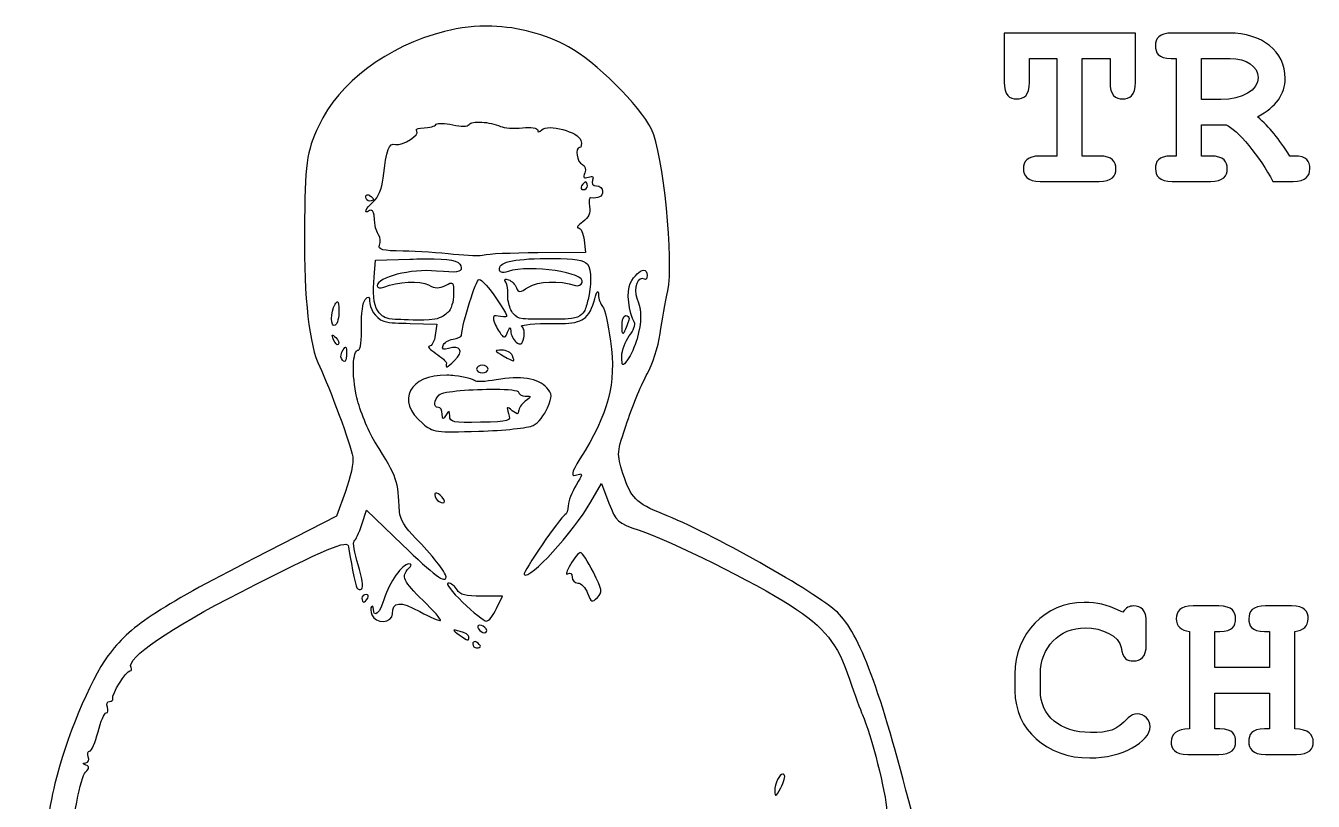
# Model space of a CAD drawing. Extents: x 3 to 63, y 6 to 117.
# Drawn here: x 4.4 to 32.94, y 52.74 to 69.93 of the extents above; entities that cross this region are included whole.
import ezdxf

# ---------------------------------------------------------------- set-up
doc = ezdxf.new("R2010")
doc.units = 0
doc.layers.add('Layer_1', color=7, linetype='CONTINUOUS')

msp = doc.modelspace()

# ---------------------------------------------------------------- linework, layer by layer
at = {"layer": 'Layer_1', "color": 7}
for points in [[(14.732434, 69.91578)], [(14.506608, 67.789811)], [(16.811377, 66.463277)], [(11.989966, 66.180091)], [(13.456543, 64.759506)], [(16.086873, 64.769841)], [(18.095536, 64.507326)], [(14.453898, 64.304753)], [(11.314038, 63.805559)], [(17.69556, 63.50015)], [(11.1988, 63.067104)], [(11.496456, 62.799936)], [(14.955676, 62.734824)], [(14.52056, 62.399444)], [(13.737146, 62.180334)], [(14.803231, 61.870277)], [(13.487549, 59.568609)], [(16.696138, 58.250859)], [(12.892236, 57.99661)], [(13.7604, 57.57338)], [(11.94294, 57.31965)], [(27.859799, 57.144467)], [(13.891658, 56.525384)], [(14.467851, 56.642171)], [(14.360364, 56.274237)], [(21.180102, 53.337981)]]:
    msp.add_lwpolyline(points, close=True, dxfattribs=at)
for points in [[(26.084712, 69.765401), (26.084712, 68.676062)], [(28.997195, 68.676062), (28.997195, 69.765401), (26.084712, 69.765401), (26.084712, 69.765401)], [(31.07097, 69.765401), (29.812649, 69.765401), (29.812649, 69.765401)], [(26.649018, 68.676062), (26.649018, 69.201095), (27.253118, 69.201095), (27.253118, 67.038952), (26.886215, 67.038952)], [(28.19001, 67.038952), (27.817423, 67.038952), (27.817423, 69.201095), (28.432889, 69.201095), (28.432889, 68.676062)], [(29.789913, 69.201095), (29.8974, 69.201095), (29.8974, 67.038952), (29.789913, 67.038952)], [(30.461706, 69.201095), (31.093709, 69.201095)], [(30.89062, 68.292106), (30.461706, 68.292106), (30.461706, 69.201095), (30.461706, 69.201095)], [(30.659109, 67.038952), (30.461706, 67.038952), (30.461706, 67.7278), (31.003274, 67.7278)], [(32.510677, 67.038952), (32.414559, 67.038952)], [(26.886215, 66.474646), (28.19001, 66.474646)], [(29.812649, 66.474646), (30.659109, 66.474646)], [(32.041973, 66.474646), (32.487938, 66.474646)], [(16.777787, 65.172401), (16.809826, 64.897481), (15.749426, 64.891282), (15.749426, 64.891798)], [(12.123291, 64.356429), (12.149646, 64.727983), (12.911873, 64.752788)], [(12.924792, 63.327552), (13.51442, 63.310499), (13.478764, 63.067104)], [(16.927132, 59.375854), (17.162777, 59.780482), (17.327107, 59.346917)], [(11.487671, 59.605814), (11.287166, 59.055462), (9.474874, 58.123735)], [(11.849406, 58.869426), (11.954309, 59.191371), (12.746509, 58.425008)], [(14.83372, 57.005973), (14.967045, 57.285543), (14.505058, 57.28141)], [(28.717626, 56.930009), (28.661299, 56.952747)], [(30.842561, 57.065402), (30.272572, 57.065402), (30.272572, 57.065402)], [(32.451249, 57.065402), (31.881257, 57.065402)], [(29.236974, 56.218941), (29.236974, 56.692815)], [(30.193506, 56.501096), (30.193506, 54.338952)], [(31.858521, 56.501096), (31.966008, 56.501096), (31.966008, 55.699593), (30.757812, 55.699593), (30.757812, 56.501096), (30.865299, 56.501096)], [(32.530314, 54.338952), (32.530314, 56.501096)], [(26.324491, 55.552832), (26.324491, 55.180245)], [(26.888797, 55.191614), (26.888797, 55.552832)], [(30.865299, 54.338952), (30.757812, 54.338952), (30.757812, 55.134771), (31.966008, 55.134771), (31.966008, 54.338952), (31.858521, 54.338952)], [(30.159399, 53.774646), (30.842561, 53.774646)], [(31.881257, 53.774646), (32.564419, 53.774646)]]:
    msp.add_lwpolyline(points, dxfattribs=at)
for points in [[(14.732434, 69.91578), (14.380042, 69.926734), (14.027016, 69.889107), (13.685986, 69.801059)], [(16.431038, 69.462062), (15.905328, 69.743835), (15.319754, 69.897521), (14.732434, 69.91578)], [(13.685986, 69.801059), (12.413251, 69.472468), (11.342326, 68.669116), (10.894425, 67.707647)], [(29.812649, 69.765401), (29.513495, 69.765401), (29.440063, 69.641299), (29.440063, 69.48325)], [(32.312755, 68.760813), (32.312755, 69.353472), (31.80475, 69.765401), (31.07097, 69.765401)], [(18.270202, 67.632717), (18.016579, 68.152091), (17.013645, 69.14979), (16.431038, 69.462062)], [(29.440063, 69.48325), (29.440063, 69.336499), (29.490757, 69.201095), (29.789913, 69.201095)], [(31.093709, 69.201095), (31.454952, 69.201095), (31.71486, 69.02006), (31.71486, 68.777349)], [(31.71486, 68.777349), (31.71486, 68.495129), (31.364753, 68.292106), (30.89062, 68.292106)], [(26.084712, 68.676062), (26.084712, 68.388192), (26.203177, 68.303475), (26.366866, 68.303475)], [(26.366866, 68.303475), (26.51362, 68.303475), (26.649018, 68.371232), (26.649018, 68.676062)], [(28.432889, 68.676062), (28.432889, 68.393844), (28.551354, 68.303475), (28.715044, 68.303475)], [(28.715044, 68.303475), (28.861797, 68.303475), (28.997195, 68.371232), (28.997195, 68.676062)], [(31.703491, 67.908151), (32.115535, 68.13393), (32.312755, 68.405213), (32.312755, 68.760813)], [(10.894425, 67.707647), (10.620344, 67.119306), (10.589952, 66.895858), (10.578682, 65.363087)], [(13.066386, 67.593442), (13.035643, 67.624242), (13.074043, 67.653587), (13.151652, 67.659588)], [(13.151652, 67.659588), (13.397478, 67.678082), (13.446561, 67.689954), (13.501501, 67.744853)], [(13.501501, 67.744853), (13.530996, 67.774354), (13.695219, 67.767437), (13.866337, 67.728835)], [(13.866337, 67.728835), (14.052383, 67.686835), (14.197358, 67.690658), (14.227038, 67.738653)], [(14.227038, 67.738653), (14.254096, 67.782413), (14.369077, 67.79806), (14.506608, 67.789811)], [(14.506608, 67.789811), (14.644138, 67.781558), (14.804136, 67.749263), (14.922087, 67.696794)], [(14.922087, 67.696794), (15.003388, 67.660395), (15.222422, 67.645922), (15.408878, 67.663721)], [(15.408878, 67.663721), (15.595335, 67.681527), (15.747876, 67.658588), (15.747876, 67.613079)], [(15.836759, 67.619279), (15.976883, 67.759399), (16.65679, 67.574056), (16.70699, 67.382085)], [(18.630904, 64.051023), (18.772107, 64.701882), (18.530549, 67.099576), (18.270202, 67.632717)], [(31.003274, 67.7278), (31.240343, 67.643099), (31.759749, 67.022156), (32.041973, 66.474646)], [(32.414559, 67.038952), (32.177492, 67.417134), (31.968778, 67.67673), (31.703491, 67.908151)], [(12.597164, 67.295786), (12.765775, 67.267285), (13.149256, 67.51054), (13.066386, 67.593442)], [(15.747876, 67.613079), (15.747876, 67.563079), (15.783179, 67.565695), (15.836759, 67.619279)], [(16.70699, 67.382085), (16.729501, 67.296016), (16.715811, 67.225505), (16.676501, 67.225505)], [(12.323279, 66.548544), (12.401418, 67.211574), (12.442064, 67.321985), (12.597164, 67.295786)], [(16.676501, 67.225505), (16.564033, 67.225505), (16.618, 66.895818), (16.737996, 66.849817)], [(16.737996, 66.849817), (16.800696, 66.825767), (16.822559, 66.748082), (16.790189, 66.663784)], [(26.886215, 67.038952), (26.587058, 67.038952), (26.513626, 66.914839), (26.513626, 66.7568)], [(28.562596, 66.7568), (28.562596, 66.903549), (28.489164, 67.038952), (28.19001, 67.038952)], [(29.789913, 67.038952), (29.496401, 67.038952), (29.440063, 66.914839), (29.440063, 66.7568)], [(31.031698, 66.7568), (31.031698, 66.9092), (30.963915, 67.038952), (30.659109, 67.038952)], [(32.860527, 66.7568), (32.860527, 66.92049), (32.804182, 67.038952), (32.510677, 67.038952)], [(12.108305, 66.02713), (12.214364, 66.11471), (12.295299, 66.311163), (12.323279, 66.548544)], [(16.790189, 66.663784), (16.748211, 66.554384), (16.768123, 66.531997), (16.871838, 66.571799)], [(16.871838, 66.571799), (16.968548, 66.608877), (16.995412, 66.587912), (16.962272, 66.501517)], [(16.962272, 66.501517), (16.933197, 66.425727), (16.967125, 66.379044), (17.051155, 66.379044)], [(26.513626, 66.7568), (26.513626, 66.610039), (26.59835, 66.474646), (26.886215, 66.474646)], [(28.19001, 66.474646), (28.477876, 66.474646), (28.562599, 66.598749), (28.562596, 66.7568)], [(29.440063, 66.7568), (29.440063, 66.610039), (29.519136, 66.474646), (29.812649, 66.474646)], [(30.659109, 66.474646), (30.946976, 66.474646), (31.031698, 66.598749), (31.031698, 66.7568)], [(32.487938, 66.474646), (32.775805, 66.474646), (32.860527, 66.598749), (32.860527, 66.7568)], [(16.72146, 66.378528), (16.69268, 66.331927), (16.709874, 66.29378), (16.759184, 66.29378)], [(16.811377, 66.463277), (16.790848, 66.463277), (16.75024, 66.425129), (16.72146, 66.378528)], [(16.759184, 66.29378), (16.808493, 66.29378), (16.848584, 66.331927), (16.848584, 66.378528)], [(16.848584, 66.378528), (16.848584, 66.425129), (16.831918, 66.463277), (16.811377, 66.463277)], [(17.187581, 66.25192), (17.187581, 66.139017), (17.090395, 66.088913), (16.918347, 66.112911)], [(17.051155, 66.379044), (17.125984, 66.379044), (17.187581, 66.32182), (17.187581, 66.25192)], [(12.022522, 65.828692), (11.869756, 65.734281), (11.934229, 65.883379), (12.108305, 66.02713)], [(11.937773, 66.129966), (11.937773, 66.166941), (11.959603, 66.185205), (11.989966, 66.180091)], [(12.022522, 66.040047), (11.975952, 66.040047), (11.937773, 66.080666), (11.937773, 66.129966)], [(11.989966, 66.180091), (12.000086, 66.178503), (12.010878, 66.174368), (12.022522, 66.167171)], [(12.022522, 66.167171), (12.069092, 66.138371), (12.107271, 66.097755), (12.107271, 66.077255)], [(12.107271, 66.077255), (12.107271, 66.05675), (12.069092, 66.040047), (12.022522, 66.040047)], [(16.897676, 65.916542), (16.923605, 65.773551), (16.877875, 65.672112), (16.745748, 65.579611)], [(16.918347, 66.112911), (16.886707, 66.117329), (16.877299, 66.02895), (16.897676, 65.916542)], [(12.12019, 65.727923), (12.1131, 65.812153), (12.069092, 65.857492), (12.022522, 65.828692)], [(12.223026, 65.29539), (12.153798, 65.406021), (12.14379, 65.447642), (12.12019, 65.727923)], [(10.578682, 65.363087), (10.567602, 63.856287), (10.680484, 62.857318), (10.91768, 62.36327)], [(16.745748, 65.579611), (16.641818, 65.506822), (16.59935, 65.447319), (16.65118, 65.447319)], [(16.65118, 65.447319), (16.703014, 65.447319), (16.760157, 65.323751), (16.777787, 65.172401)], [(12.766146, 64.930038), (12.306183, 64.938028), (12.206581, 64.963447), (12.244731, 65.062845)], [(12.244731, 65.062845), (12.27067, 65.130468), (12.260846, 65.234991), (12.223026, 65.29539)], [(13.885457, 64.858725), (13.582773, 64.892525), (13.07901, 64.925037), (12.766146, 64.930038)], [(14.562418, 64.841672), (14.492569, 64.817384), (14.18814, 64.824937), (13.885457, 64.858725)], [(15.749426, 64.891798), (15.166444, 64.888702), (14.632269, 64.86608), (14.562418, 64.841672)], [(13.505635, 64.489239), (12.940434, 64.542018), (12.19202, 64.35535), (12.19202, 64.161608)], [(12.911873, 64.752788), (13.128891, 64.759879), (13.308696, 64.762575), (13.456543, 64.759506)], [(13.456543, 64.759506), (13.900084, 64.750246), (14.054439, 64.691053), (14.054439, 64.560034)], [(14.054439, 64.560034), (14.054439, 64.460834), (13.951084, 64.447639), (13.505635, 64.489239)], [(14.901416, 64.541947), (14.901416, 64.699909), (15.265322, 64.769841), (16.086873, 64.769841)], [(15.090552, 64.479937), (14.954157, 64.436656), (14.901416, 64.454034), (14.901416, 64.541947)], [(16.736446, 64.232924), (16.818513, 64.455053), (15.592024, 64.639107), (15.090552, 64.479937)], [(16.086873, 64.769841), (16.568596, 64.769841), (16.771331, 64.7359), (16.849101, 64.6422)], [(16.849101, 64.6422), (16.94434, 64.52745), (16.936381, 64.132369), (16.864087, 63.861886)], [(17.79788, 64.214319), (17.892518, 64.394288), (18.016126, 64.5035), (18.095536, 64.507326)], [(18.095536, 64.507326), (18.143182, 64.509705), (18.175118, 64.473692), (18.175118, 64.392603)], [(12.20494, 63.604539), (12.096115, 63.759466), (12.09901, 64.017339), (12.123291, 64.356429)], [(12.340332, 64.134737), (12.651459, 64.260137), (13.138312, 64.282729), (13.328902, 64.18073)], [(13.705623, 64.171946), (13.87273, 64.261375), (13.885457, 64.247572), (13.885457, 63.979191)], [(14.05909, 63.061934), (14.083022, 63.360876), (14.382858, 64.304753), (14.453898, 64.304753)], [(14.453898, 64.304753), (14.504221, 64.304753), (14.675686, 64.111184), (14.834753, 63.874805)], [(15.043009, 64.239642), (14.998638, 64.310442), (15.017699, 64.329301), (15.10192, 64.297001)], [(15.084867, 63.990045), (15.097967, 64.069703), (15.079189, 64.181942), (15.043009, 64.239642)], [(15.10192, 64.297001), (15.170588, 64.270649), (15.249227, 64.190535), (15.276587, 64.119235)], [(15.546338, 64.133705), (15.750149, 64.267204), (16.220445, 64.284449), (16.584001, 64.171427)], [(16.584001, 64.171427), (16.648031, 64.15153), (16.716576, 64.179127), (16.736446, 64.232924)], [(17.894515, 63.350806), (17.765905, 63.558917), (17.71103, 64.04915), (17.79788, 64.214319)], [(18.11414, 64.307338), (17.972893, 64.394638), (17.861591, 64.112258), (17.947741, 63.885659)], [(18.175118, 64.392603), (18.175118, 64.324803), (18.14767, 64.286637), (18.11414, 64.307338)], [(11.92692, 63.861886), (11.99829, 63.933307), (12.022522, 63.924148), (12.022522, 63.826746)], [(12.19202, 64.161608), (12.19202, 64.112711), (12.256782, 64.101037), (12.340332, 64.134737)], [(13.328902, 64.18073), (13.477853, 64.100831), (13.569149, 64.098945), (13.705623, 64.171946)], [(13.885457, 63.979191), (13.885457, 63.820465), (13.829848, 63.629399), (13.7573, 63.568881)], [(15.097786, 63.807109), (15.082943, 63.867246), (15.082208, 63.92987), (15.084867, 63.990045)], [(15.276587, 64.119235), (15.320553, 64.004705), (15.352104, 64.00643), (15.546338, 64.133705)], [(17.010848, 63.87067), (17.063618, 64.052672), (17.08988, 64.081559), (17.09508, 63.962139)], [(17.09508, 63.962139), (17.099279, 63.866677), (17.140278, 63.750573), (17.186548, 63.704274)], [(18.460889, 63.101209), (18.503811, 63.39079), (18.580394, 63.818193), (18.630904, 64.051023)], [(11.260811, 63.288277), (11.152295, 63.221218), (11.152295, 63.585962), (11.260811, 63.753883)], [(11.260811, 63.753883), (11.28423, 63.790118), (11.301334, 63.80826), (11.314038, 63.805559)], [(11.314038, 63.805559), (11.33521, 63.801061), (11.343394, 63.739228), (11.34401, 63.610738)], [(11.842688, 63.252103), (11.836237, 63.537583), (11.873651, 63.808585), (11.92692, 63.861886)], [(12.022522, 63.826746), (12.022522, 63.677315), (12.138362, 63.446995), (12.335164, 63.378196)], [(14.834753, 63.874805), (15.113404, 63.460746), (15.116779, 63.446797), (14.926737, 63.483098)], [(15.210958, 63.540975), (15.15286, 63.600705), (15.120677, 63.714375), (15.097786, 63.807109)], [(16.760217, 63.426255), (16.893106, 63.502418), (16.956113, 63.68189), (17.010848, 63.87067)], [(16.864087, 63.861886), (16.835874, 63.756333), (16.814297, 63.649296), (16.775203, 63.595236)], [(17.186548, 63.704274), (17.232819, 63.658003), (17.312501, 63.311126), (17.363281, 62.933778)], [(17.947741, 63.885659), (18.055815, 63.601308), (18.056335, 63.371467), (17.949809, 62.988039)], [(11.34401, 63.610738), (11.344725, 63.462148), (11.307381, 63.317077), (11.260811, 63.288277)], [(12.390975, 63.448474), (12.299768, 63.48268), (12.243529, 63.549339), (12.20494, 63.604539)], [(12.335164, 63.378196), (12.496983, 63.321625), (12.662162, 63.346329), (12.924792, 63.327552)], [(12.655558, 63.414885), (12.560446, 63.418352), (12.476295, 63.416402), (12.390975, 63.448474)], [(13.465844, 63.422638), (13.147372, 63.379762), (12.779255, 63.410388), (12.655558, 63.414885)], [(13.7573, 63.568881), (13.711978, 63.531101), (13.61362, 63.442534), (13.465844, 63.422638)], [(14.926737, 63.483098), (14.763705, 63.514258), (14.739317, 63.492993), (14.786177, 63.362175)], [(14.786177, 63.362175), (14.81736, 63.275135), (14.883115, 63.152541), (14.931905, 63.08984)], [(15.422831, 63.431938), (15.294434, 63.442283), (15.268895, 63.48141), (15.210958, 63.540975)], [(15.972152, 63.420053), (15.773231, 63.41873), (15.551229, 63.421672), (15.422831, 63.431938)], [(16.35404, 63.425736), (16.203803, 63.417878), (16.125302, 63.421085), (15.972152, 63.420053)], [(16.303398, 63.328586), (16.386144, 63.329909), (16.483043, 63.332351), (16.567981, 63.351322)], [(16.632576, 63.470178), (16.561357, 63.445334), (16.434094, 63.429927), (16.35404, 63.425736)], [(16.567981, 63.351322), (16.651417, 63.369975), (16.723308, 63.405101), (16.760217, 63.426255)], [(16.775203, 63.595236), (16.736109, 63.541179), (16.708663, 63.496721), (16.632576, 63.470178)], [(17.616495, 63.267092), (17.613225, 63.395145), (17.648991, 63.50015), (17.69556, 63.50015)], [(17.69556, 63.50015), (17.74213, 63.50015), (17.777409, 63.47149), (17.774109, 63.436589)], [(17.774109, 63.436589), (17.770828, 63.401659), (17.73558, 63.296627), (17.69556, 63.203528)], [(17.778759, 63.052118), (17.871261, 63.169701), (17.923305, 63.304208), (17.894515, 63.350806)], [(11.223604, 62.967367), (11.200633, 63.027718), (11.191659, 63.059965), (11.1988, 63.067104)], [(11.1988, 63.067104), (11.205941, 63.074248), (11.229336, 63.055886), (11.271146, 63.014394)], [(11.778609, 62.738441), (11.820119, 62.738441), (11.849088, 62.969555), (11.842688, 63.252103)], [(13.478764, 63.067104), (13.459087, 62.933032), (13.399392, 62.823013), (13.346472, 62.822674)], [(13.870988, 62.977185), (13.972118, 62.992081), (14.05659, 63.030234), (14.05909, 63.061934)], [(14.931905, 63.08984), (15.004014, 62.99709), (15.031736, 63.005086), (15.081767, 63.132215)], [(15.081767, 63.132215), (15.132057, 63.260014), (15.144563, 63.263425), (15.149463, 63.150818)], [(15.149463, 63.150818), (15.152735, 63.075028), (15.207776, 62.969407), (15.271936, 62.916207)], [(15.398543, 63.253138), (15.349421, 63.283538), (15.434604, 63.302236), (15.808854, 63.323935)], [(15.438334, 63.008708), (15.465554, 63.112797), (15.447663, 63.222838), (15.398543, 63.253138)], [(15.808854, 63.323935), (16.011251, 63.329941), (16.174658, 63.326258), (16.303398, 63.328586)], [(17.69556, 63.203528), (17.63108, 63.053478), (17.621796, 63.06078), (17.616495, 63.267092)], [(18.177185, 62.211857), (18.290289, 62.411239), (18.417968, 62.811638), (18.460889, 63.101209)], [(11.329024, 62.862981), (11.30296, 62.836919), (11.255404, 62.883856), (11.223604, 62.967367)], [(11.271146, 63.014394), (11.329011, 62.956974), (11.355094, 62.889082), (11.329024, 62.862981)], [(11.434444, 62.742058), (11.464809, 62.790077), (11.484402, 62.810225), (11.496456, 62.799936)], [(11.496456, 62.799936), (11.50851, 62.789643), (11.513009, 62.748728), (11.513509, 62.674362)], [(13.346472, 62.822674), (13.29355, 62.822409), (13.35823, 62.751027), (13.490132, 62.664027)], [(13.769702, 62.769964), (13.660674, 62.735962), (13.623236, 62.756496), (13.649296, 62.835594)], [(13.649296, 62.835594), (13.670095, 62.898662), (13.76986, 62.962287), (13.870988, 62.977185)], [(13.907678, 62.508481), (14.114939, 62.7113), (14.039687, 62.854064), (13.769702, 62.769964)], [(15.271936, 62.916207), (15.364116, 62.839679), (15.399234, 62.859178), (15.438334, 63.008708)], [(17.363281, 62.933778), (17.491634, 61.980037), (17.324363, 61.338679), (16.683219, 60.325669)], [(17.613395, 62.597881), (17.611913, 62.730242), (17.68626, 62.934516), (17.778759, 63.052118)], [(17.949809, 62.988039), (17.903934, 62.822899), (17.809836, 62.613433), (17.741036, 62.522433)], [(11.39827, 62.551373), (11.37531, 62.588523), (11.391664, 62.674457), (11.434444, 62.742058)], [(11.513509, 62.674362), (11.514832, 62.478501), (11.471711, 62.432551), (11.39827, 62.551373)], [(11.740885, 61.682174), (11.621504, 62.199413), (11.640728, 62.738441), (11.778609, 62.738441)], [(13.490132, 62.664027), (13.622035, 62.577056), (13.726993, 62.481769), (13.723193, 62.45267)], [(13.723193, 62.45267), (13.706366, 62.32513), (13.726448, 62.33116), (13.907678, 62.508481)], [(14.955676, 62.734824), (14.78368, 62.731967), (14.785512, 62.725511), (14.986165, 62.610801)], [(15.186153, 62.610801), (15.159348, 62.680601), (15.055466, 62.736825), (14.955676, 62.734824)], [(14.986165, 62.610801), (15.251397, 62.459179), (15.244333, 62.459179), (15.186153, 62.610801)], [(17.741036, 62.522433), (17.621151, 62.363902), (17.615995, 62.367292), (17.613395, 62.597881)], [(10.91768, 62.36327), (11.135897, 61.908761), (11.603868, 60.635864), (11.650968, 60.368042)], [(14.52056, 62.399444), (14.45071, 62.399444), (14.393437, 62.361294), (14.393437, 62.314695)], [(14.393437, 62.314695), (14.393437, 62.268094), (14.45071, 62.229944), (14.52056, 62.229944)], [(14.647168, 62.314695), (14.647168, 62.361294), (14.59041, 62.399444), (14.52056, 62.399444)], [(14.52056, 62.229944), (14.59041, 62.229944), (14.647168, 62.268094), (14.647168, 62.314695)], [(17.733801, 61.149907), (17.864648, 61.534756), (18.064083, 62.012488), (18.177185, 62.211857)], [(13.737146, 62.180334), (12.913104, 62.198538), (12.588053, 61.621608), (13.200228, 61.106499)], [(13.908195, 62.168449), (13.848952, 62.175143), (13.792082, 62.179117), (13.737146, 62.180334)], [(14.351062, 62.060446), (14.329908, 62.094665), (14.130456, 62.143351), (13.908195, 62.168449)], [(14.830102, 62.078533), (14.587886, 62.034533), (14.372212, 62.026268), (14.351062, 62.060446)], [(15.949414, 61.902831), (15.760173, 62.111932), (15.359955, 62.174834), (14.830102, 62.078533)], [(12.141378, 60.706523), (11.986037, 60.962635), (11.805665, 61.401486), (11.740885, 61.682174)], [(13.54646, 61.467716), (13.428515, 61.467716), (13.440687, 61.629136), (13.567647, 61.748836)], [(13.567647, 61.748836), (13.648911, 61.825462), (14.315198, 61.873807), (14.803231, 61.870277)], [(14.803231, 61.870277), (15.09605, 61.86816), (15.324646, 61.847576), (15.324646, 61.803097)], [(15.324646, 61.803097), (15.324646, 61.758398), (15.391467, 61.719864), (15.472957, 61.718864)], [(15.472957, 61.718864), (15.614068, 61.716218), (15.614068, 61.710741), (15.472957, 61.603627)], [(15.966984, 61.456347), (16.076014, 61.717287), (16.074414, 61.764719), (15.949414, 61.902831)], [(13.63276, 61.319407), (13.632045, 61.400875), (13.59303, 61.467716), (13.54646, 61.467716)], [(13.799158, 61.27393), (13.798046, 61.402732), (13.785727, 61.406187), (13.715959, 61.298219)], [(15.185636, 61.393302), (15.062486, 61.495492), (15.052804, 61.488277), (15.102954, 61.330257)], [(15.324646, 61.384518), (15.324646, 61.302317), (15.293145, 61.304103), (15.185636, 61.393302)], [(15.472957, 61.603627), (15.39147, 61.541765), (15.324646, 61.443319), (15.324646, 61.384518)], [(15.648657, 61.066708), (15.756861, 61.120538), (15.899914, 61.295814), (15.966984, 61.456347)], [(13.200228, 61.106499), (13.425746, 60.91678), (13.487254, 60.908533), (14.444596, 60.938034)], [(13.715959, 61.298219), (13.645819, 61.189719), (13.633859, 61.192774), (13.63276, 61.319407)], [(14.480253, 61.136987), (13.878966, 61.124155), (13.800357, 61.139897), (13.799158, 61.27393)], [(14.444596, 60.938034), (14.998487, 60.955073), (15.540452, 61.012908), (15.648657, 61.066708)], [(15.102954, 61.330257), (15.157179, 61.159418), (15.130142, 61.150888), (14.480253, 61.136987)], [(17.6382, 59.998556), (17.496796, 60.447136), (17.497468, 60.454807), (17.733801, 61.149907)], [(12.686564, 59.151062), (12.646659, 59.882142), (12.655153, 59.859444), (12.141378, 60.706523)], [(11.650968, 60.368042), (11.671444, 60.251633), (11.597859, 59.908506), (11.487671, 59.605814)], [(16.683219, 60.325669), (16.482817, 60.009029), (16.471821, 59.911887), (16.643945, 59.977885)], [(16.643945, 59.977885), (16.750836, 60.018906), (16.742252, 59.971429), (16.60157, 59.743792)], [(18.517216, 59.107138), (17.931141, 59.337598), (17.806745, 59.463865), (17.6382, 59.998556)], [(16.60157, 59.743792), (16.504639, 59.586963), (16.425354, 59.380821), (16.425354, 59.285422)], [(13.487549, 59.568609), (13.458479, 59.559877), (13.455425, 59.515205), (13.500985, 59.441484)], [(13.629659, 59.480243), (13.571597, 59.550223), (13.516619, 59.57735), (13.487549, 59.568609)], [(13.500985, 59.441484), (13.531679, 59.391785), (13.597192, 59.351568), (13.646712, 59.351568)], [(13.646712, 59.351568), (13.702852, 59.351568), (13.696437, 59.399741), (13.629659, 59.480243)], [(15.448669, 57.759933), (15.569553, 57.639053), (16.522519, 58.680545), (16.927132, 59.375854)], [(13.043131, 58.565052), (12.817214, 58.790972), (12.695264, 58.991272), (12.686564, 59.151062)], [(16.35249, 59.083884), (16.250884, 59.044564), (15.404229, 57.804332), (15.448669, 57.759933)], [(16.425354, 59.285422), (16.425354, 59.190032), (16.392599, 59.099383), (16.35249, 59.083884)], [(17.327107, 59.346917), (17.484759, 58.932016), (17.513533, 58.906674), (17.995801, 58.745402)], [(22.389848, 56.924326), (21.932935, 57.359076), (19.556876, 58.698328), (18.517216, 59.107138)], [(11.680941, 58.505108), (11.715697, 58.528391), (11.791646, 58.692256), (11.849406, 58.869426)], [(9.165332, 57.372361), (11.096396, 58.357211), (11.540581, 58.544163), (11.557951, 58.377984)], [(11.768791, 57.975425), (11.685641, 58.243488), (11.646181, 58.481809), (11.680941, 58.505108)], [(13.715959, 57.708773), (13.715959, 57.802864), (13.387802, 58.220382), (13.043131, 58.565052)], [(17.995801, 58.745402), (18.698875, 58.510302), (20.574537, 57.577677), (21.344433, 57.080388)], [(11.557951, 58.377984), (11.581964, 58.148283), (11.708109, 57.523512), (11.741919, 57.466412)], [(12.746509, 58.425008), (13.451539, 57.74292), (13.715959, 57.547605), (13.715959, 57.708773)], [(16.696138, 58.250859), (16.660396, 58.250859), (16.56052, 58.130799), (16.47393, 57.984209)], [(16.981392, 57.81626), (16.860314, 58.055192), (16.731878, 58.250859), (16.696138, 58.250859)], [(9.474874, 58.123735), (7.270701, 56.990575), (6.70871, 56.616203), (6.223393, 55.956943)], [(11.850439, 57.444708), (11.888848, 57.468441), (11.851921, 57.707355), (11.768791, 57.975425)], [(12.892236, 57.99661), (12.745177, 57.99661), (12.457038, 57.586676), (12.348083, 57.223014)], [(12.886035, 57.894809), (12.957745, 57.966609), (12.959655, 57.99661), (12.892236, 57.99661)], [(16.47393, 57.984209), (16.38733, 57.837638), (16.359682, 57.744603), (16.412951, 57.777504)], [(13.206946, 57.185292), (12.768605, 57.605382), (12.714724, 57.723489), (12.886035, 57.894809)], [(16.412951, 57.777504), (16.469821, 57.812693), (16.510103, 57.782663), (16.510103, 57.705156)], [(16.510103, 57.705156), (16.510103, 57.632557), (16.568294, 57.57338), (16.639294, 57.57338)], [(17.070792, 57.251438), (17.188443, 57.369088), (17.179747, 57.424819), (16.981392, 57.81626)], [(6.736023, 55.70321), (6.61596, 55.89748), (7.603377, 56.57574), (9.165332, 57.372361)], [(11.741919, 57.466412), (11.763054, 57.430712), (11.81203, 57.420991), (11.850439, 57.444708)], [(13.7604, 57.57338), (13.696327, 57.57338), (13.841331, 57.383531), (14.082344, 57.151701)], [(13.959871, 57.425071), (13.914205, 57.506531), (13.82447, 57.57338), (13.7604, 57.57338)], [(14.505058, 57.28141), (14.15004, 57.278103), (14.023661, 57.311231), (13.959871, 57.425071)], [(16.639294, 57.57338), (16.710296, 57.57338), (16.806938, 57.471513), (16.854268, 57.34704)], [(11.94294, 57.31965), (11.89363, 57.31965), (11.85354, 57.2815), (11.85354, 57.234902)], [(11.85354, 57.234902), (11.85354, 57.1883), (11.870206, 57.15015), (11.890747, 57.15015)], [(11.890747, 57.15015), (11.911276, 57.15015), (11.951367, 57.1883), (11.980147, 57.234902)], [(11.980147, 57.234902), (12.008927, 57.2815), (11.992249, 57.31965), (11.94294, 57.31965)], [(12.107271, 56.994604), (12.107271, 57.049016), (12.087211, 57.073778), (12.062829, 57.049384)], [(12.348083, 57.223014), (12.256153, 56.9162), (12.107271, 56.775056), (12.107271, 56.994604)], [(12.530501, 56.890737), (12.530501, 57.166205), (12.694803, 57.179522), (13.136149, 56.939312)], [(13.593485, 56.745007), (13.612953, 56.76448), (13.439109, 56.962791), (13.206946, 57.185292)], [(14.082344, 57.151701), (14.323356, 56.919873), (14.560897, 56.728955), (14.610477, 56.727955)], [(16.854268, 57.34704), (16.931803, 57.143067), (16.953145, 57.133788), (17.070792, 57.251438)], [(21.344433, 57.080388), (22.12309, 56.577438), (22.386285, 56.248852), (22.659598, 55.439661)], [(27.859799, 57.144467), (26.990553, 57.144467), (26.324491, 56.455942), (26.324491, 55.552832)], [(28.661299, 56.952747), (28.350855, 57.099506), (28.153309, 57.144467), (27.859799, 57.144467)], [(12.062829, 57.049384), (12.03849, 57.025016), (12.04277, 56.942431), (12.072131, 56.865932)], [(12.072131, 56.865932), (12.150356, 56.66206), (12.530501, 56.682613), (12.530501, 56.890737)], [(13.136149, 56.939312), (13.368122, 56.813053), (13.574015, 56.725507), (13.593485, 56.745007)], [(14.610477, 56.727955), (14.66006, 56.726896), (14.76042, 56.852274), (14.83372, 57.005973)], [(24.036775, 52.493587), (23.347926, 55.197099), (22.879117, 56.458797), (22.389848, 56.924326)], [(28.954822, 57.065402), (28.858861, 57.065402), (28.791005, 57.03158), (28.717626, 56.930009)], [(29.236974, 56.692815), (29.236974, 56.986325), (29.118509, 57.065402), (28.954822, 57.065402)], [(30.272572, 57.065402), (29.979059, 57.065402), (29.899983, 56.941288), (29.899983, 56.78325)], [(31.21515, 56.78325), (31.21515, 56.924357), (31.147366, 57.065402), (30.842561, 57.065402)], [(31.881257, 57.065402), (31.587747, 57.065402), (31.50867, 56.941288), (31.50867, 56.78325)], [(32.823835, 56.78325), (32.823835, 56.93565), (32.756051, 57.065402), (32.451249, 57.065402)], [(13.891658, 56.525384), (13.888277, 56.515727), (13.928049, 56.485459), (14.007413, 56.426166)], [(14.033252, 56.501096), (13.941259, 56.524273), (13.895039, 56.535052), (13.891658, 56.525384)], [(14.223938, 56.378107), (14.223938, 56.419294), (14.138027, 56.474695), (14.033252, 56.501096)], [(14.467851, 56.642171), (14.421281, 56.642171), (14.407031, 56.604024), (14.435811, 56.557423)], [(14.435811, 56.557423), (14.464591, 56.510822), (14.526184, 56.472674), (14.572754, 56.472674)], [(14.604793, 56.557423), (14.576013, 56.604024), (14.514421, 56.642171), (14.467851, 56.642171)], [(14.572754, 56.472674), (14.619324, 56.472674), (14.633573, 56.510822), (14.604793, 56.557423)], [(26.888797, 55.552832), (26.888797, 56.145493), (27.306801, 56.580161), (27.882535, 56.580161)], [(27.882535, 56.580161), (28.266358, 56.580161), (28.633197, 56.393921), (28.678351, 56.145562)], [(29.899983, 56.78325), (29.899983, 56.619557), (30.007239, 56.518034), (30.193506, 56.501096)], [(30.865299, 56.501096), (31.153166, 56.501096), (31.21515, 56.625198), (31.21515, 56.78325)], [(31.50867, 56.78325), (31.50867, 56.63085), (31.559365, 56.501096), (31.858521, 56.501096)], [(32.530314, 56.501096), (32.716581, 56.517994), (32.823835, 56.619557), (32.823835, 56.78325)], [(14.007413, 56.426166), (14.199114, 56.282965), (14.223938, 56.277356), (14.223938, 56.378107)], [(14.360364, 56.274237), (14.330001, 56.279343), (14.308687, 56.260558), (14.308687, 56.223593)], [(14.308687, 56.223593), (14.308687, 56.174293), (14.346866, 56.134193), (14.393437, 56.134193)], [(14.393437, 56.260801), (14.381795, 56.267998), (14.370484, 56.272517), (14.360364, 56.274237)], [(14.478186, 56.171401), (14.478186, 56.191985), (14.440006, 56.232001), (14.393437, 56.260801)], [(28.954822, 55.846355), (29.101579, 55.846355), (29.236974, 55.919811), (29.236974, 56.218941)], [(6.223393, 55.956943), (5.824738, 55.415412), (5.280215, 54.105111), (5.047754, 53.128693)], [(14.393437, 56.134193), (14.440006, 56.134193), (14.478186, 56.150914), (14.478186, 56.171401)], [(28.678351, 56.145562), (28.723513, 55.891562), (28.808066, 55.846355), (28.954822, 55.846355)], [(6.711735, 55.626214), (6.751009, 55.626214), (6.762105, 55.661012), (6.736023, 55.70321)], [(6.330363, 55.012298), (6.30238, 55.103807), (6.626898, 55.626214), (6.711735, 55.626214)], [(22.659598, 55.439661), (22.774331, 55.099981), (22.902742, 54.745731), (22.944852, 54.652629)], [(26.324491, 55.180245), (26.324491, 54.322297), (27.024266, 53.695581), (27.98382, 53.695581)], [(28.000875, 54.25989), (27.323542, 54.25989), (26.888797, 54.627174), (26.888797, 55.191614)], [(6.211507, 54.822129), (6.184705, 54.892029), (6.204916, 54.949253), (6.256465, 54.949253)], [(6.185669, 54.695005), (6.226471, 54.695005), (6.238309, 54.752229), (6.211507, 54.822129)], [(6.256465, 54.949253), (6.308015, 54.949253), (6.341042, 54.977397), (6.330363, 55.012298)], [(6.003251, 54.271775), (6.062924, 54.504613), (6.144867, 54.695005), (6.185669, 54.695005)], [(22.944852, 54.652629), (23.136476, 54.228841), (23.472855, 52.904884), (23.485905, 52.523043)], [(28.836482, 54.581832), (28.565549, 54.299611), (28.407275, 54.25989), (28.000875, 54.25989)], [(29.039571, 54.672266), (28.966191, 54.672266), (28.898572, 54.643932), (28.836482, 54.581832)], [(29.321725, 54.390112), (29.321725, 54.542512), (29.191971, 54.672266), (29.039571, 54.672266)], [(5.816699, 53.848544), (5.859444, 53.848544), (5.943578, 54.038944), (6.003251, 54.271775)], [(27.98382, 53.695581), (28.700666, 53.695581), (29.321725, 54.057094), (29.321725, 54.390112)], [(30.193506, 54.338952), (29.899993, 54.338952), (29.787328, 54.214839), (29.787328, 54.056801)], [(31.21515, 54.056801), (31.21515, 54.20356), (31.170094, 54.338952), (30.865299, 54.338952)], [(31.858521, 54.338952), (31.565008, 54.338952), (31.50867, 54.214839), (31.50867, 54.056801)], [(32.936492, 54.056801), (32.936492, 54.197911), (32.835114, 54.338952), (32.530314, 54.338952)], [(29.787328, 54.056801), (29.787328, 53.904401), (29.854596, 53.774646), (30.159399, 53.774646)], [(30.842561, 53.774646), (31.130427, 53.774646), (31.21515, 53.893111), (31.21515, 54.056801)], [(31.50867, 54.056801), (31.50867, 53.910039), (31.582106, 53.774646), (31.881257, 53.774646)], [(32.564419, 53.774646), (32.852288, 53.774646), (32.936492, 53.893111), (32.936492, 54.056801)], [(5.7335, 53.587578), (5.790252, 53.591256), (5.814564, 53.65152), (5.78776, 53.72142)], [(5.78776, 53.72142), (5.760956, 53.79122), (5.773954, 53.848544), (5.816699, 53.848544)], [(5.087545, 48.631292), (5.06397, 49.827952), (5.512841, 53.168478), (5.725749, 53.381388)], [(5.735567, 53.538485), (5.655025, 53.570986), (5.654408, 53.582577), (5.7335, 53.587578)], [(5.725749, 53.381388), (5.814953, 53.470579), (5.81719, 53.505486), (5.735567, 53.538485)], [(5.047754, 53.128693), (4.77703, 51.991561), (4.480902, 49.488042), (4.401799, 47.668042)], [(21.180102, 53.337981), (21.103581, 53.340097), (20.999631, 53.136477), (21.001819, 52.959193)], [(21.13411, 53.02999), (21.20578, 53.16217), (21.240568, 53.294528), (21.211108, 53.324029)], [(21.211108, 53.324029), (21.201686, 53.333448), (21.191034, 53.337663), (21.180102, 53.337981)], [(21.001819, 52.959193), (21.003538, 52.819583), (21.026721, 52.831841), (21.13411, 53.02999)]]:
    msp.add_open_spline(points, degree=3, dxfattribs=at)

doc.saveas('drawing.dxf')
